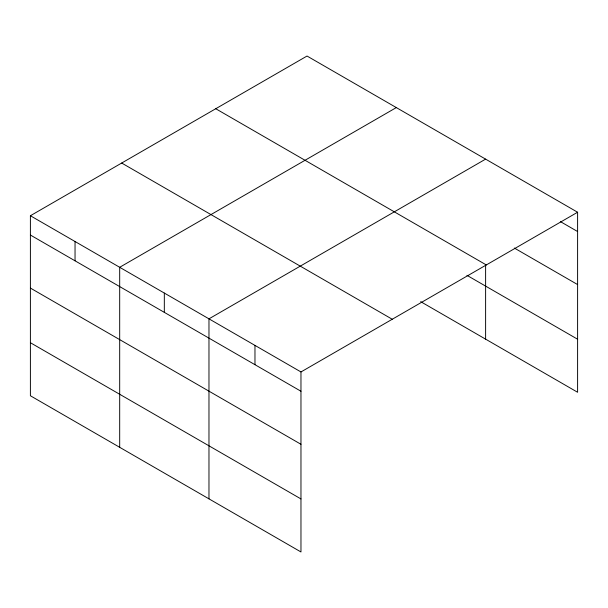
<?xml version="1.0" encoding="UTF-8"?>
<svg xmlns="http://www.w3.org/2000/svg" width="608" height="608" viewBox="0 0 608 608"><rect width="100%" height="100%" fill="white"/><g stroke="black" fill="none" stroke-linecap="round" stroke-linejoin="round"><path stroke-width="0.91" d="M30.4 215.741L300.968 371.952L300.968 551.965L30.4 395.762L30.4 215.741L307.032 56.035L577.6 212.238L577.6 392.259L420.675 301.652M396.325 107.578L119.685 267.292L119.685 447.306M485.61 159.129L208.97 318.843L208.97 498.856M300.968 371.952L577.6 212.238M560.348 221.57L577.6 231.534M514.353 248.056L577.6 284.567M215.749 108.733L486.309 264.944M466.936 275.325L577.6 339.218M121.691 163.043L392.251 319.246M30.4 235.038L300.968 391.248M30.4 288.078L300.968 444.281M30.4 342.722L300.968 498.932M485.61 264.434L485.61 339.142M254.972 345.397L254.972 364.686M164.327 293.071L164.327 312.36M75.042 241.52L75.042 260.809"/></g></svg>
